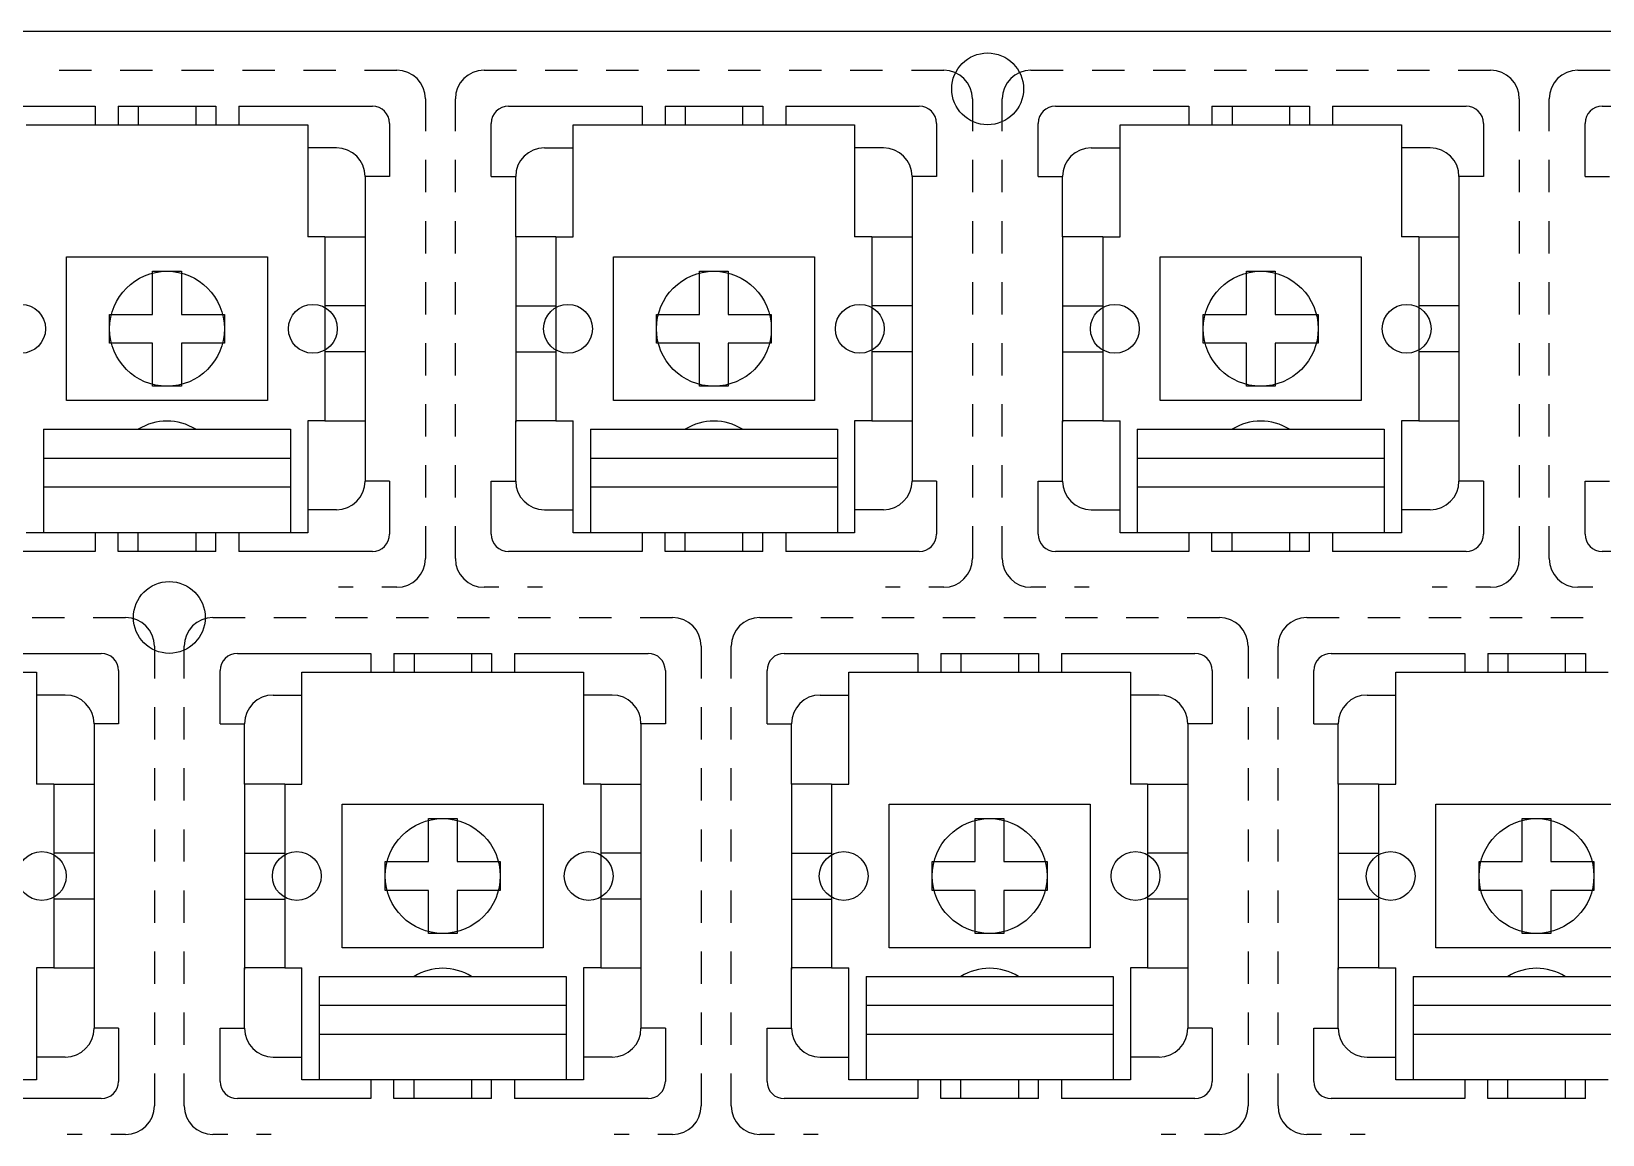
# Model space of a CAD drawing. Extents: x 0 to 386, y 0 to 144.
# Drawn here: x 70 to 124.7, y 58 to 96.4 of the extents above; entities that cross this region are included whole.
import ezdxf

# ---------------------------------------------------------------- set-up
doc = ezdxf.new("R2010")
doc.units = 0
for name, color, linetype in [('20', 30, 'CONTINUOUS'), ('21', 253, 'CONTINUOUS'), ('51', 253, 'CONTINUOUS')]:
    doc.layers.add(name, color=color, linetype=linetype)

msp = doc.modelspace()

# ---------------------------------------------------------------- linework, layer by layer
at = {"layer": '20'}
msp.add_line((385.6, 96.4), (0, 96.4), dxfattribs=at)
for centre, radius in [((103.29, 94.4), 1.25), ((74.72, 86.05), 2), ((93.76, 86.05), 2), ((112.8, 86.05), 2), ((69.64, 86.05), 0.85), ((79.8, 86.05), 0.85), ((88.68, 86.05), 0.85), ((98.84, 86.05), 0.85), ((107.72, 86.05), 0.85), ((117.88, 86.05), 0.85), ((74.8, 76), 1.25), ((84.32, 67), 2), ((103.36, 67), 2), ((122.4, 67), 2), ((70.36, 67), 0.85), ((79.24, 67), 0.85), ((89.4, 67), 0.85), ((98.28, 67), 0.85), ((108.44, 67), 0.85), ((117.32, 67), 0.85)]:
    msp.add_circle(centre, radius, dxfattribs=at)
at = {"layer": '21'}
for p, q in [((70.97, 95.05), (72.095, 95.05)), ((73.095, 95.05), (74.22, 95.05)), ((75.22, 95.05), (76.345, 95.05)), ((77.345, 95.05), (78.47, 95.05)), ((79.47, 95.05), (80.595, 95.05)), ((81.595, 95.05), (82.72, 95.05)), ((85.76, 95.05), (86.885, 95.05)), ((87.885, 95.05), (89.01, 95.05)), ((90.01, 95.05), (91.135, 95.05)), ((92.135, 95.05), (93.26, 95.05)), ((94.26, 95.05), (95.385, 95.05)), ((96.385, 95.05), (97.51, 95.05)), ((98.51, 95.05), (99.635, 95.05)), ((100.635, 95.05), (101.76, 95.05)), ((104.8, 95.05), (105.925, 95.05)), ((106.925, 95.05), (108.05, 95.05)), ((109.05, 95.05), (110.175, 95.05)), ((111.175, 95.05), (112.3, 95.05)), ((113.3, 95.05), (114.425, 95.05)), ((115.425, 95.05), (116.55, 95.05)), ((117.55, 95.05), (118.675, 95.05)), ((119.675, 95.05), (120.8, 95.05)), ((123.84, 95.05), (124.965, 95.05)), ((67.57, 93.8), (72.22, 93.8)), ((72.22, 93.8), (72.22, 93.15)), ((73.02, 93.8), (73.72, 93.8)), ((73.02, 93.8), (73.02, 93.15)), ((73.72, 93.8), (75.72, 93.8)), ((73.72, 93.8), (73.72, 93.15)), ((75.72, 93.8), (76.42, 93.8)), ((75.72, 93.8), (75.72, 93.15)), ((76.42, 93.8), (76.42, 93.15)), ((77.22, 93.8), (81.87, 93.8)), ((77.22, 93.8), (77.22, 93.15)), ((83.72, 94.05), (83.72, 92.925)), ((84.76, 92.925), (84.76, 94.05)), ((86.61, 93.8), (91.26, 93.8)), ((91.26, 93.8), (91.26, 93.15)), ((92.06, 93.8), (92.76, 93.8)), ((92.06, 93.8), (92.06, 93.15)), ((92.76, 93.8), (94.76, 93.8)), ((92.76, 93.8), (92.76, 93.15)), ((94.76, 93.8), (95.46, 93.8)), ((94.76, 93.8), (94.76, 93.15)), ((95.46, 93.8), (95.46, 93.15)), ((96.26, 93.8), (100.91, 93.8)), ((96.26, 93.8), (96.26, 93.15)), ((102.76, 94.05), (102.76, 92.925)), ((103.8, 92.925), (103.8, 94.05)), ((105.65, 93.8), (110.3, 93.8)), ((110.3, 93.8), (110.3, 93.15)), ((111.1, 93.8), (111.8, 93.8)), ((111.1, 93.8), (111.1, 93.15)), ((111.8, 93.8), (113.8, 93.8)), ((111.8, 93.8), (111.8, 93.15)), ((113.8, 93.8), (114.5, 93.8)), ((113.8, 93.8), (113.8, 93.15)), ((114.5, 93.8), (114.5, 93.15)), ((115.3, 93.8), (119.95, 93.8)), ((115.3, 93.8), (115.3, 93.15)), ((121.8, 94.05), (121.8, 92.925)), ((122.84, 92.925), (122.84, 94.05)), ((124.69, 93.8), (129.34, 93.8)), ((69.82, 93.15), (72.22, 93.15)), ((72.22, 93.15), (73.02, 93.15)), ((73.02, 93.15), (73.72, 93.15)), ((73.72, 93.15), (75.72, 93.15)), ((75.72, 93.15), (76.42, 93.15)), ((76.42, 93.15), (77.22, 93.15)), ((77.22, 93.15), (79.62, 93.15)), ((79.62, 93.15), (79.62, 92.35)), ((82.47, 93.2), (82.47, 91.35)), ((86.01, 91.35), (86.01, 93.2)), ((88.86, 93.15), (91.26, 93.15)), ((88.86, 92.35), (88.86, 93.15)), ((91.26, 93.15), (92.06, 93.15)), ((92.06, 93.15), (92.76, 93.15)), ((92.76, 93.15), (94.76, 93.15)), ((94.76, 93.15), (95.46, 93.15)), ((95.46, 93.15), (96.26, 93.15)), ((96.26, 93.15), (98.66, 93.15)), ((98.66, 93.15), (98.66, 92.35)), ((101.51, 93.2), (101.51, 91.35)), ((105.05, 91.35), (105.05, 93.2)), ((107.9, 93.15), (110.3, 93.15)), ((107.9, 92.35), (107.9, 93.15)), ((110.3, 93.15), (111.1, 93.15)), ((111.1, 93.15), (111.8, 93.15)), ((111.8, 93.15), (113.8, 93.15)), ((113.8, 93.15), (114.5, 93.15)), ((114.5, 93.15), (115.3, 93.15)), ((115.3, 93.15), (117.7, 93.15)), ((117.7, 93.15), (117.7, 92.35)), ((120.55, 93.2), (120.55, 91.35)), ((124.09, 91.35), (124.09, 93.2)), ((79.62, 92.35), (79.62, 89.25)), ((80.62, 92.35), (79.62, 92.35)), ((83.72, 91.925), (83.72, 90.8)), ((84.76, 90.8), (84.76, 91.925)), ((87.86, 92.35), (88.86, 92.35)), ((88.86, 89.25), (88.86, 92.35)), ((98.66, 92.35), (98.66, 89.25)), ((99.66, 92.35), (98.66, 92.35)), ((102.76, 91.925), (102.76, 90.8)), ((103.8, 90.8), (103.8, 91.925)), ((106.9, 92.35), (107.9, 92.35)), ((107.9, 89.25), (107.9, 92.35)), ((117.7, 92.35), (117.7, 89.25)), ((118.7, 92.35), (117.7, 92.35)), ((121.8, 91.925), (121.8, 90.8)), ((122.84, 90.8), (122.84, 91.925)), ((81.62, 91.35), (81.62, 89.25)), ((82.47, 91.35), (81.62, 91.35)), ((86.01, 91.35), (86.86, 91.35)), ((86.86, 89.25), (86.86, 91.35)), ((100.66, 91.35), (100.66, 89.25)), ((101.51, 91.35), (100.66, 91.35)), ((105.05, 91.35), (105.9, 91.35)), ((105.9, 89.25), (105.9, 91.35)), ((119.7, 91.35), (119.7, 89.25)), ((120.55, 91.35), (119.7, 91.35)), ((124.09, 91.35), (124.94, 91.35)), ((83.72, 89.8), (83.72, 88.675)), ((84.76, 88.675), (84.76, 89.8)), ((102.76, 89.8), (102.76, 88.675)), ((103.8, 88.675), (103.8, 89.8)), ((121.8, 89.8), (121.8, 88.675)), ((122.84, 88.675), (122.84, 89.8)), ((80.22, 89.25), (79.62, 89.25)), ((80.22, 89.25), (80.22, 86.95)), ((80.22, 89.25), (81.62, 89.25)), ((81.62, 89.25), (81.62, 86.85)), ((88.26, 89.25), (86.86, 89.25)), ((86.86, 89.25), (86.86, 86.85)), ((88.26, 89.25), (88.26, 86.95)), ((88.26, 89.25), (88.86, 89.25)), ((99.26, 89.25), (98.66, 89.25)), ((99.26, 89.25), (99.26, 86.95)), ((99.26, 89.25), (100.66, 89.25)), ((100.66, 89.25), (100.66, 86.85)), ((107.3, 89.25), (105.9, 89.25)), ((105.9, 89.25), (105.9, 86.85)), ((107.3, 89.25), (107.3, 86.95)), ((107.3, 89.25), (107.9, 89.25)), ((118.3, 89.25), (117.7, 89.25)), ((118.3, 89.25), (118.3, 86.95)), ((118.3, 89.25), (119.7, 89.25)), ((119.7, 89.25), (119.7, 86.85)), ((72.02, 88.55), (78.22, 88.55)), ((78.22, 88.55), (78.22, 83.55)), ((91.06, 88.55), (97.26, 88.55)), ((97.26, 88.55), (97.26, 83.55)), ((110.1, 88.55), (116.3, 88.55)), ((116.3, 88.55), (116.3, 83.55)), ((71.22, 83.55), (71.22, 87.55)), ((83.72, 87.675), (83.72, 86.55)), ((84.76, 86.55), (84.76, 87.675)), ((90.26, 83.55), (90.26, 87.55)), ((102.76, 87.675), (102.76, 86.55)), ((103.8, 86.55), (103.8, 87.675)), ((109.3, 83.55), (109.3, 87.55)), ((121.8, 87.675), (121.8, 86.55)), ((122.84, 86.55), (122.84, 87.675)), ((81.62, 86.85), (80.42, 86.85)), ((81.62, 86.85), (81.62, 85.25)), ((86.86, 86.85), (86.86, 85.25)), ((86.86, 86.85), (88.06, 86.85)), ((100.66, 86.85), (99.46, 86.85)), ((100.66, 86.85), (100.66, 85.25)), ((105.9, 86.85), (105.9, 85.25)), ((105.9, 86.85), (107.1, 86.85)), ((119.7, 86.85), (118.5, 86.85)), ((119.7, 86.85), (119.7, 85.25)), ((83.72, 85.55), (83.72, 84.425)), ((84.76, 84.425), (84.76, 85.55)), ((102.76, 85.55), (102.76, 84.425)), ((103.8, 84.425), (103.8, 85.55)), ((121.8, 85.55), (121.8, 84.425)), ((122.84, 84.425), (122.84, 85.55)), ((80.22, 85.15), (80.22, 82.85)), ((81.62, 85.25), (80.42, 85.25)), ((81.62, 85.25), (81.62, 82.85)), ((86.86, 85.25), (88.06, 85.25)), ((86.86, 85.25), (86.86, 82.8)), ((88.26, 85.15), (88.26, 82.85)), ((99.26, 85.15), (99.26, 82.85)), ((100.66, 85.25), (99.46, 85.25)), ((100.66, 85.25), (100.66, 82.85)), ((105.9, 85.25), (107.1, 85.25)), ((105.9, 85.25), (105.9, 82.8)), ((107.3, 85.15), (107.3, 82.85)), ((118.3, 85.15), (118.3, 82.85)), ((119.7, 85.25), (118.5, 85.25)), ((119.7, 85.25), (119.7, 82.85)), ((78.22, 83.55), (71.22, 83.55)), ((83.72, 83.425), (83.72, 82.3)), ((84.76, 82.3), (84.76, 83.425)), ((97.26, 83.55), (90.26, 83.55)), ((102.76, 83.425), (102.76, 82.3)), ((103.8, 82.3), (103.8, 83.425)), ((116.3, 83.55), (109.3, 83.55)), ((121.8, 83.425), (121.8, 82.3)), ((122.84, 82.3), (122.84, 83.425)), ((79.62, 82.85), (79.62, 79.75)), ((80.22, 82.85), (79.62, 82.85)), ((80.22, 82.85), (81.62, 82.85)), ((81.62, 82.85), (81.62, 80.75)), ((86.86, 82.8), (86.86, 82.85)), ((88.26, 82.85), (86.86, 82.85)), ((86.86, 80.75), (86.86, 82.8)), ((88.26, 82.85), (88.86, 82.85)), ((88.86, 79.75), (88.86, 82.85)), ((98.66, 82.85), (98.66, 79.75)), ((99.26, 82.85), (98.66, 82.85)), ((99.26, 82.85), (100.66, 82.85)), ((100.66, 82.85), (100.66, 80.75)), ((105.9, 82.8), (105.9, 82.85)), ((107.3, 82.85), (105.9, 82.85)), ((105.9, 80.75), (105.9, 82.8)), ((107.3, 82.85), (107.9, 82.85)), ((107.9, 79.75), (107.9, 82.85)), ((117.7, 82.85), (117.7, 79.75)), ((118.3, 82.85), (117.7, 82.85)), ((118.3, 82.85), (119.7, 82.85)), ((119.7, 82.85), (119.7, 80.75)), ((70.42, 82.55), (73.72, 82.55)), ((70.42, 82.55), (70.42, 81.55)), ((73.72, 82.55), (75.72, 82.55)), ((75.72, 82.55), (79.02, 82.55)), ((79.02, 82.55), (79.02, 81.55)), ((89.46, 82.55), (92.76, 82.55)), ((89.46, 82.55), (89.46, 81.55)), ((92.76, 82.55), (94.76, 82.55)), ((94.76, 82.55), (98.06, 82.55)), ((98.06, 82.55), (98.06, 81.55)), ((108.5, 82.55), (111.8, 82.55)), ((108.5, 82.55), (108.5, 81.55)), ((111.8, 82.55), (113.8, 82.55)), ((113.8, 82.55), (117.1, 82.55)), ((117.1, 82.55), (117.1, 81.55)), ((70.42, 81.55), (70.42, 80.55)), ((70.42, 81.55), (79.02, 81.55)), ((79.02, 81.55), (79.02, 80.55)), ((89.46, 81.55), (89.46, 80.55)), ((89.46, 81.55), (98.06, 81.55)), ((98.06, 81.55), (98.06, 80.55)), ((108.5, 81.55), (108.5, 80.55)), ((108.5, 81.55), (117.1, 81.55)), ((117.1, 81.55), (117.1, 80.55)), ((83.72, 81.3), (83.72, 80.175)), ((84.76, 80.175), (84.76, 81.3)), ((102.76, 81.3), (102.76, 80.175)), ((103.8, 80.175), (103.8, 81.3)), ((121.8, 81.3), (121.8, 80.175)), ((122.84, 80.175), (122.84, 81.3)), ((70.42, 80.55), (70.42, 78.95)), ((70.42, 80.55), (79.02, 80.55)), ((79.02, 80.55), (79.02, 78.95)), ((82.47, 80.75), (81.62, 80.75)), ((82.47, 80.75), (82.47, 78.9)), ((86.01, 78.9), (86.01, 80.75)), ((86.01, 80.75), (86.86, 80.75)), ((89.46, 80.55), (89.46, 78.95)), ((89.46, 80.55), (98.06, 80.55)), ((98.06, 80.55), (98.06, 78.95)), ((101.51, 80.75), (100.66, 80.75)), ((101.51, 80.75), (101.51, 78.9)), ((105.05, 78.9), (105.05, 80.75)), ((105.05, 80.75), (105.9, 80.75)), ((108.5, 80.55), (108.5, 78.95)), ((108.5, 80.55), (117.1, 80.55)), ((117.1, 80.55), (117.1, 78.95)), ((120.55, 80.75), (119.7, 80.75)), ((120.55, 80.75), (120.55, 78.9)), ((124.09, 78.9), (124.09, 80.75)), ((124.09, 80.75), (124.94, 80.75)), ((79.62, 79.75), (79.62, 78.95)), ((80.62, 79.75), (79.62, 79.75)), ((87.86, 79.75), (88.86, 79.75)), ((88.86, 78.95), (88.86, 79.75)), ((98.66, 79.75), (98.66, 78.95)), ((99.66, 79.75), (98.66, 79.75)), ((106.9, 79.75), (107.9, 79.75)), ((107.9, 78.95), (107.9, 79.75)), ((117.7, 79.75), (117.7, 78.95)), ((118.7, 79.75), (117.7, 79.75)), ((70.42, 78.95), (69.82, 78.95)), ((72.22, 78.95), (70.42, 78.95)), ((73.02, 78.95), (72.22, 78.95)), ((72.22, 78.95), (72.22, 78.3)), ((73.72, 78.95), (73.02, 78.95)), ((73.02, 78.3), (73.02, 78.95)), ((75.72, 78.95), (73.72, 78.95)), ((73.72, 78.3), (73.72, 78.95)), ((76.42, 78.95), (75.72, 78.95)), ((75.72, 78.95), (75.72, 78.3)), ((77.22, 78.95), (76.42, 78.95)), ((76.42, 78.3), (76.42, 78.95)), ((79.02, 78.95), (77.22, 78.95)), ((77.22, 78.95), (77.22, 78.3)), ((79.62, 78.95), (79.02, 78.95)), ((83.72, 79.175), (83.72, 78.05)), ((84.76, 78.05), (84.76, 79.175)), ((89.46, 78.95), (88.86, 78.95)), ((91.26, 78.95), (89.46, 78.95)), ((92.06, 78.95), (91.26, 78.95)), ((91.26, 78.95), (91.26, 78.3)), ((92.76, 78.95), (92.06, 78.95)), ((92.06, 78.3), (92.06, 78.95)), ((94.76, 78.95), (92.76, 78.95)), ((92.76, 78.3), (92.76, 78.95)), ((95.46, 78.95), (94.76, 78.95)), ((94.76, 78.95), (94.76, 78.3)), ((96.26, 78.95), (95.46, 78.95)), ((95.46, 78.3), (95.46, 78.95)), ((98.06, 78.95), (96.26, 78.95)), ((96.26, 78.95), (96.26, 78.3)), ((98.66, 78.95), (98.06, 78.95)), ((102.76, 79.175), (102.76, 78.05)), ((103.8, 78.05), (103.8, 79.175)), ((108.5, 78.95), (107.9, 78.95)), ((110.3, 78.95), (108.5, 78.95)), ((111.1, 78.95), (110.3, 78.95)), ((110.3, 78.95), (110.3, 78.3)), ((111.8, 78.95), (111.1, 78.95)), ((111.1, 78.3), (111.1, 78.95)), ((113.8, 78.95), (111.8, 78.95)), ((111.8, 78.3), (111.8, 78.95)), ((114.5, 78.95), (113.8, 78.95)), ((113.8, 78.95), (113.8, 78.3)), ((115.3, 78.95), (114.5, 78.95)), ((114.5, 78.3), (114.5, 78.95)), ((117.1, 78.95), (115.3, 78.95)), ((115.3, 78.95), (115.3, 78.3)), ((117.7, 78.95), (117.1, 78.95)), ((121.8, 79.175), (121.8, 78.05)), ((122.84, 78.05), (122.84, 79.175)), ((72.22, 78.3), (67.57, 78.3)), ((73.72, 78.3), (73.02, 78.3)), ((75.72, 78.3), (73.72, 78.3)), ((76.42, 78.3), (75.72, 78.3)), ((81.87, 78.3), (77.22, 78.3)), ((91.26, 78.3), (86.61, 78.3)), ((92.76, 78.3), (92.06, 78.3)), ((94.76, 78.3), (92.76, 78.3)), ((95.46, 78.3), (94.76, 78.3)), ((100.91, 78.3), (96.26, 78.3)), ((110.3, 78.3), (105.65, 78.3)), ((111.8, 78.3), (111.1, 78.3)), ((113.8, 78.3), (111.8, 78.3)), ((114.5, 78.3), (113.8, 78.3)), ((119.95, 78.3), (115.3, 78.3)), ((129.34, 78.3), (124.69, 78.3)), ((81.205, 77.05), (80.69, 77.05)), ((82.72, 77.05), (82.205, 77.05)), ((86.275, 77.05), (85.76, 77.05)), ((87.79, 77.05), (87.275, 77.05)), ((100.245, 77.05), (99.73, 77.05)), ((101.76, 77.05), (101.245, 77.05)), ((105.315, 77.05), (104.8, 77.05)), ((106.83, 77.05), (106.315, 77.05)), ((119.285, 77.05), (118.77, 77.05)), ((120.8, 77.05), (120.285, 77.05)), ((124.355, 77.05), (123.84, 77.05)), ((70.03, 76), (71.155, 76)), ((72.155, 76), (73.28, 76)), ((76.32, 76), (77.445, 76)), ((78.445, 76), (79.57, 76)), ((80.57, 76), (81.695, 76)), ((82.695, 76), (83.82, 76)), ((84.82, 76), (85.945, 76)), ((86.945, 76), (88.07, 76)), ((89.07, 76), (90.195, 76)), ((91.195, 76), (92.32, 76)), ((95.36, 76), (96.485, 76)), ((97.485, 76), (98.61, 76)), ((99.61, 76), (100.735, 76)), ((101.735, 76), (102.86, 76)), ((103.86, 76), (104.985, 76)), ((105.985, 76), (107.11, 76)), ((108.11, 76), (109.235, 76)), ((110.235, 76), (111.36, 76)), ((114.4, 76), (115.525, 76)), ((116.525, 76), (117.65, 76)), ((118.65, 76), (119.775, 76)), ((120.775, 76), (121.9, 76)), ((122.9, 76), (124.025, 76)), ((74.28, 75), (74.28, 73.875)), ((75.32, 73.875), (75.32, 75)), ((93.32, 75), (93.32, 73.875)), ((94.36, 73.875), (94.36, 75)), ((112.36, 75), (112.36, 73.875)), ((113.4, 73.875), (113.4, 75)), ((67.78, 74.75), (72.43, 74.75)), ((77.17, 74.75), (81.82, 74.75)), ((81.82, 74.75), (81.82, 74.1)), ((82.62, 74.75), (83.32, 74.75)), ((82.62, 74.75), (82.62, 74.1)), ((83.32, 74.75), (85.32, 74.75)), ((83.32, 74.75), (83.32, 74.1)), ((85.32, 74.75), (86.02, 74.75)), ((85.32, 74.75), (85.32, 74.1)), ((86.02, 74.75), (86.02, 74.1)), ((86.82, 74.75), (91.47, 74.75)), ((86.82, 74.75), (86.82, 74.1)), ((96.21, 74.75), (100.86, 74.75)), ((100.86, 74.75), (100.86, 74.1)), ((101.66, 74.75), (102.36, 74.75)), ((101.66, 74.75), (101.66, 74.1)), ((102.36, 74.75), (104.36, 74.75)), ((102.36, 74.75), (102.36, 74.1)), ((104.36, 74.75), (105.06, 74.75)), ((104.36, 74.75), (104.36, 74.1)), ((105.06, 74.75), (105.06, 74.1)), ((105.86, 74.75), (110.51, 74.75)), ((105.86, 74.75), (105.86, 74.1)), ((115.25, 74.75), (119.9, 74.75)), ((119.9, 74.75), (119.9, 74.1)), ((120.7, 74.75), (121.4, 74.75)), ((120.7, 74.75), (120.7, 74.1)), ((121.4, 74.75), (123.4, 74.75)), ((121.4, 74.75), (121.4, 74.1)), ((123.4, 74.75), (124.1, 74.75)), ((123.4, 74.75), (123.4, 74.1)), ((124.1, 74.75), (124.1, 74.1)), ((67.78, 74.1), (70.18, 74.1)), ((70.18, 74.1), (70.18, 73.3)), ((73.03, 74.15), (73.03, 72.3)), ((76.57, 72.3), (76.57, 74.15)), ((79.42, 74.1), (81.82, 74.1)), ((79.42, 73.3), (79.42, 74.1)), ((81.82, 74.1), (82.62, 74.1)), ((82.62, 74.1), (83.32, 74.1)), ((83.32, 74.1), (85.32, 74.1)), ((85.32, 74.1), (86.02, 74.1)), ((86.02, 74.1), (86.82, 74.1)), ((86.82, 74.1), (89.22, 74.1)), ((89.22, 74.1), (89.22, 73.3)), ((92.07, 74.15), (92.07, 72.3)), ((95.61, 72.3), (95.61, 74.15)), ((98.46, 74.1), (100.86, 74.1)), ((98.46, 73.3), (98.46, 74.1)), ((100.86, 74.1), (101.66, 74.1)), ((101.66, 74.1), (102.36, 74.1)), ((102.36, 74.1), (104.36, 74.1)), ((104.36, 74.1), (105.06, 74.1)), ((105.06, 74.1), (105.86, 74.1)), ((105.86, 74.1), (108.26, 74.1)), ((108.26, 74.1), (108.26, 73.3)), ((111.11, 74.15), (111.11, 72.3)), ((114.65, 72.3), (114.65, 74.15)), ((117.5, 74.1), (119.9, 74.1)), ((117.5, 73.3), (117.5, 74.1)), ((119.9, 74.1), (120.7, 74.1)), ((120.7, 74.1), (121.4, 74.1)), ((121.4, 74.1), (123.4, 74.1)), ((123.4, 74.1), (124.1, 74.1)), ((124.1, 74.1), (124.9, 74.1)), ((70.18, 73.3), (70.18, 70.2)), ((71.18, 73.3), (70.18, 73.3)), ((78.42, 73.3), (79.42, 73.3)), ((79.42, 70.2), (79.42, 73.3)), ((89.22, 73.3), (89.22, 70.2)), ((90.22, 73.3), (89.22, 73.3)), ((97.46, 73.3), (98.46, 73.3)), ((98.46, 70.2), (98.46, 73.3)), ((108.26, 73.3), (108.26, 70.2)), ((109.26, 73.3), (108.26, 73.3)), ((116.5, 73.3), (117.5, 73.3)), ((117.5, 70.2), (117.5, 73.3)), ((74.28, 72.875), (74.28, 71.75)), ((75.32, 71.75), (75.32, 72.875)), ((93.32, 72.875), (93.32, 71.75)), ((94.36, 71.75), (94.36, 72.875)), ((112.36, 72.875), (112.36, 71.75)), ((113.4, 71.75), (113.4, 72.875)), ((72.18, 72.3), (72.18, 70.2)), ((73.03, 72.3), (72.18, 72.3)), ((76.57, 72.3), (77.42, 72.3)), ((77.42, 70.2), (77.42, 72.3)), ((91.22, 72.3), (91.22, 70.2)), ((92.07, 72.3), (91.22, 72.3)), ((95.61, 72.3), (96.46, 72.3)), ((96.46, 70.2), (96.46, 72.3)), ((110.26, 72.3), (110.26, 70.2)), ((111.11, 72.3), (110.26, 72.3)), ((114.65, 72.3), (115.5, 72.3)), ((115.5, 70.2), (115.5, 72.3)), ((74.28, 70.75), (74.28, 69.625)), ((75.32, 69.625), (75.32, 70.75)), ((93.32, 70.75), (93.32, 69.625)), ((94.36, 69.625), (94.36, 70.75)), ((112.36, 70.75), (112.36, 69.625)), ((113.4, 69.625), (113.4, 70.75)), ((70.78, 70.2), (70.18, 70.2)), ((70.78, 70.2), (70.78, 67.9)), ((70.78, 70.2), (72.18, 70.2)), ((72.18, 70.2), (72.18, 67.8)), ((78.82, 70.2), (77.42, 70.2)), ((77.42, 70.2), (77.42, 67.8)), ((78.82, 70.2), (78.82, 67.9)), ((78.82, 70.2), (79.42, 70.2)), ((89.82, 70.2), (89.22, 70.2)), ((89.82, 70.2), (89.82, 67.9)), ((89.82, 70.2), (91.22, 70.2)), ((91.22, 70.2), (91.22, 67.8)), ((97.86, 70.2), (96.46, 70.2)), ((96.46, 70.2), (96.46, 67.8)), ((97.86, 70.2), (97.86, 67.9)), ((97.86, 70.2), (98.46, 70.2)), ((108.86, 70.2), (108.26, 70.2)), ((108.86, 70.2), (108.86, 67.9)), ((108.86, 70.2), (110.26, 70.2)), ((110.26, 70.2), (110.26, 67.8)), ((116.9, 70.2), (115.5, 70.2)), ((115.5, 70.2), (115.5, 67.8)), ((116.9, 70.2), (116.9, 67.9)), ((116.9, 70.2), (117.5, 70.2)), ((81.62, 69.5), (87.82, 69.5)), ((87.82, 69.5), (87.82, 64.5)), ((100.66, 69.5), (106.86, 69.5)), ((106.86, 69.5), (106.86, 64.5)), ((119.7, 69.5), (125.9, 69.5)), ((74.28, 68.625), (74.28, 67.5)), ((75.32, 67.5), (75.32, 68.625)), ((80.82, 64.5), (80.82, 68.5)), ((93.32, 68.625), (93.32, 67.5)), ((94.36, 67.5), (94.36, 68.625)), ((99.86, 64.5), (99.86, 68.5)), ((112.36, 68.625), (112.36, 67.5)), ((113.4, 67.5), (113.4, 68.625)), ((118.9, 64.5), (118.9, 68.5)), ((72.18, 67.8), (70.98, 67.8)), ((72.18, 67.8), (72.18, 66.2)), ((77.42, 67.8), (77.42, 66.2)), ((77.42, 67.8), (78.62, 67.8)), ((91.22, 67.8), (90.02, 67.8)), ((91.22, 67.8), (91.22, 66.2)), ((96.46, 67.8), (96.46, 66.2)), ((96.46, 67.8), (97.66, 67.8)), ((110.26, 67.8), (109.06, 67.8)), ((110.26, 67.8), (110.26, 66.2)), ((115.5, 67.8), (115.5, 66.2)), ((115.5, 67.8), (116.7, 67.8)), ((72.18, 66.2), (70.98, 66.2)), ((72.18, 66.2), (72.18, 63.8)), ((74.28, 66.5), (74.28, 65.375)), ((75.32, 65.375), (75.32, 66.5)), ((77.42, 66.2), (78.62, 66.2)), ((77.42, 66.2), (77.42, 63.75)), ((91.22, 66.2), (90.02, 66.2)), ((91.22, 66.2), (91.22, 63.8)), ((93.32, 66.5), (93.32, 65.375)), ((94.36, 65.375), (94.36, 66.5)), ((96.46, 66.2), (97.66, 66.2)), ((96.46, 66.2), (96.46, 63.75)), ((110.26, 66.2), (109.06, 66.2)), ((110.26, 66.2), (110.26, 63.8)), ((112.36, 66.5), (112.36, 65.375)), ((113.4, 65.375), (113.4, 66.5)), ((115.5, 66.2), (116.7, 66.2)), ((115.5, 66.2), (115.5, 63.75)), ((70.78, 66.1), (70.78, 63.8)), ((78.82, 66.1), (78.82, 63.8)), ((89.82, 66.1), (89.82, 63.8)), ((97.86, 66.1), (97.86, 63.8)), ((108.86, 66.1), (108.86, 63.8)), ((116.9, 66.1), (116.9, 63.8)), ((74.28, 64.375), (74.28, 63.25)), ((75.32, 63.25), (75.32, 64.375)), ((87.82, 64.5), (80.82, 64.5)), ((93.32, 64.375), (93.32, 63.25)), ((94.36, 63.25), (94.36, 64.375)), ((106.86, 64.5), (99.86, 64.5)), ((112.36, 64.375), (112.36, 63.25)), ((113.4, 63.25), (113.4, 64.375)), ((125.9, 64.5), (118.9, 64.5)), ((70.18, 63.8), (70.18, 60.7)), ((70.78, 63.8), (70.18, 63.8)), ((70.78, 63.8), (72.18, 63.8)), ((72.18, 63.8), (72.18, 61.7)), ((77.42, 63.75), (77.42, 63.8)), ((78.82, 63.8), (77.42, 63.8)), ((77.42, 61.7), (77.42, 63.75)), ((78.82, 63.8), (79.42, 63.8)), ((79.42, 60.7), (79.42, 63.8)), ((80.02, 63.5), (83.32, 63.5)), ((80.02, 63.5), (80.02, 62.5)), ((83.32, 63.5), (85.32, 63.5)), ((85.32, 63.5), (88.62, 63.5)), ((88.62, 63.5), (88.62, 62.5)), ((89.22, 63.8), (89.22, 60.7)), ((89.82, 63.8), (89.22, 63.8)), ((89.82, 63.8), (91.22, 63.8)), ((91.22, 63.8), (91.22, 61.7)), ((96.46, 63.75), (96.46, 63.8)), ((97.86, 63.8), (96.46, 63.8)), ((96.46, 61.7), (96.46, 63.75)), ((97.86, 63.8), (98.46, 63.8)), ((98.46, 60.7), (98.46, 63.8)), ((99.06, 63.5), (102.36, 63.5)), ((99.06, 63.5), (99.06, 62.5)), ((102.36, 63.5), (104.36, 63.5)), ((104.36, 63.5), (107.66, 63.5)), ((107.66, 63.5), (107.66, 62.5)), ((108.26, 63.8), (108.26, 60.7)), ((108.86, 63.8), (108.26, 63.8)), ((108.86, 63.8), (110.26, 63.8)), ((110.26, 63.8), (110.26, 61.7)), ((115.5, 63.75), (115.5, 63.8)), ((116.9, 63.8), (115.5, 63.8)), ((115.5, 61.7), (115.5, 63.75)), ((116.9, 63.8), (117.5, 63.8)), ((117.5, 60.7), (117.5, 63.8)), ((118.1, 63.5), (121.4, 63.5)), ((118.1, 63.5), (118.1, 62.5)), ((121.4, 63.5), (123.4, 63.5)), ((123.4, 63.5), (126.7, 63.5)), ((80.02, 62.5), (80.02, 61.5)), ((80.02, 62.5), (88.62, 62.5)), ((88.62, 62.5), (88.62, 61.5)), ((99.06, 62.5), (99.06, 61.5)), ((99.06, 62.5), (107.66, 62.5)), ((107.66, 62.5), (107.66, 61.5)), ((118.1, 62.5), (118.1, 61.5)), ((118.1, 62.5), (126.7, 62.5)), ((74.28, 62.25), (74.28, 61.125)), ((75.32, 61.125), (75.32, 62.25)), ((93.32, 62.25), (93.32, 61.125)), ((94.36, 61.125), (94.36, 62.25)), ((112.36, 62.25), (112.36, 61.125)), ((113.4, 61.125), (113.4, 62.25)), ((73.03, 61.7), (72.18, 61.7)), ((73.03, 61.7), (73.03, 59.85)), ((76.57, 59.85), (76.57, 61.7)), ((76.57, 61.7), (77.42, 61.7)), ((80.02, 61.5), (80.02, 59.9)), ((80.02, 61.5), (88.62, 61.5)), ((88.62, 61.5), (88.62, 59.9)), ((92.07, 61.7), (91.22, 61.7)), ((92.07, 61.7), (92.07, 59.85)), ((95.61, 59.85), (95.61, 61.7)), ((95.61, 61.7), (96.46, 61.7)), ((99.06, 61.5), (99.06, 59.9)), ((99.06, 61.5), (107.66, 61.5)), ((107.66, 61.5), (107.66, 59.9)), ((111.11, 61.7), (110.26, 61.7)), ((111.11, 61.7), (111.11, 59.85)), ((114.65, 59.85), (114.65, 61.7)), ((114.65, 61.7), (115.5, 61.7)), ((118.1, 61.5), (118.1, 59.9)), ((118.1, 61.5), (126.7, 61.5)), ((70.18, 60.7), (70.18, 59.9)), ((71.18, 60.7), (70.18, 60.7)), ((78.42, 60.7), (79.42, 60.7)), ((79.42, 59.9), (79.42, 60.7)), ((89.22, 60.7), (89.22, 59.9)), ((90.22, 60.7), (89.22, 60.7)), ((97.46, 60.7), (98.46, 60.7)), ((98.46, 59.9), (98.46, 60.7)), ((108.26, 60.7), (108.26, 59.9)), ((109.26, 60.7), (108.26, 60.7)), ((116.5, 60.7), (117.5, 60.7)), ((117.5, 59.9), (117.5, 60.7)), ((70.18, 59.9), (69.58, 59.9)), ((74.28, 60.125), (74.28, 59)), ((75.32, 59), (75.32, 60.125)), ((80.02, 59.9), (79.42, 59.9)), ((81.82, 59.9), (80.02, 59.9)), ((82.62, 59.9), (81.82, 59.9)), ((81.82, 59.9), (81.82, 59.25)), ((83.32, 59.9), (82.62, 59.9)), ((82.62, 59.25), (82.62, 59.9)), ((85.32, 59.9), (83.32, 59.9)), ((83.32, 59.25), (83.32, 59.9)), ((86.02, 59.9), (85.32, 59.9)), ((85.32, 59.9), (85.32, 59.25)), ((86.82, 59.9), (86.02, 59.9)), ((86.02, 59.25), (86.02, 59.9)), ((88.62, 59.9), (86.82, 59.9)), ((86.82, 59.9), (86.82, 59.25)), ((89.22, 59.9), (88.62, 59.9)), ((93.32, 60.125), (93.32, 59)), ((94.36, 59), (94.36, 60.125)), ((99.06, 59.9), (98.46, 59.9)), ((100.86, 59.9), (99.06, 59.9)), ((101.66, 59.9), (100.86, 59.9)), ((100.86, 59.9), (100.86, 59.25)), ((102.36, 59.9), (101.66, 59.9)), ((101.66, 59.25), (101.66, 59.9)), ((104.36, 59.9), (102.36, 59.9)), ((102.36, 59.25), (102.36, 59.9)), ((105.06, 59.9), (104.36, 59.9)), ((104.36, 59.9), (104.36, 59.25)), ((105.86, 59.9), (105.06, 59.9)), ((105.06, 59.25), (105.06, 59.9)), ((107.66, 59.9), (105.86, 59.9)), ((105.86, 59.9), (105.86, 59.25)), ((108.26, 59.9), (107.66, 59.9)), ((112.36, 60.125), (112.36, 59)), ((113.4, 59), (113.4, 60.125)), ((118.1, 59.9), (117.5, 59.9)), ((119.9, 59.9), (118.1, 59.9)), ((120.7, 59.9), (119.9, 59.9)), ((119.9, 59.9), (119.9, 59.25)), ((121.4, 59.9), (120.7, 59.9)), ((120.7, 59.25), (120.7, 59.9)), ((123.4, 59.9), (121.4, 59.9)), ((121.4, 59.25), (121.4, 59.9)), ((124.1, 59.9), (123.4, 59.9)), ((123.4, 59.9), (123.4, 59.25)), ((124.9, 59.9), (124.1, 59.9)), ((124.1, 59.25), (124.1, 59.9)), ((72.43, 59.25), (67.78, 59.25)), ((81.82, 59.25), (77.17, 59.25)), ((83.32, 59.25), (82.62, 59.25)), ((85.32, 59.25), (83.32, 59.25)), ((86.02, 59.25), (85.32, 59.25)), ((91.47, 59.25), (86.82, 59.25)), ((100.86, 59.25), (96.21, 59.25)), ((102.36, 59.25), (101.66, 59.25)), ((104.36, 59.25), (102.36, 59.25)), ((105.06, 59.25), (104.36, 59.25)), ((110.51, 59.25), (105.86, 59.25)), ((119.9, 59.25), (115.25, 59.25)), ((121.4, 59.25), (120.7, 59.25)), ((123.4, 59.25), (121.4, 59.25)), ((124.1, 59.25), (123.4, 59.25)), ((71.765, 58), (71.25, 58)), ((73.28, 58), (72.765, 58)), ((76.835, 58), (76.32, 58)), ((78.35, 58), (77.835, 58)), ((90.805, 58), (90.29, 58)), ((92.32, 58), (91.805, 58)), ((95.875, 58), (95.36, 58)), ((97.39, 58), (96.875, 58)), ((109.845, 58), (109.33, 58)), ((111.36, 58), (110.845, 58)), ((114.915, 58), (114.4, 58)), ((116.43, 58), (115.915, 58))]:
    msp.add_line(p, q, dxfattribs=at)
for centre, radius, start, end in [((82.72, 94.05), 1, 0, 90), ((85.76, 94.05), 1, 90, 180), ((101.76, 94.05), 1, 0, 90), ((104.8, 94.05), 1, 90, 180), ((120.8, 94.05), 1, 0, 90), ((123.84, 94.05), 1, 90, 180), ((81.87, 93.2), 0.6, 0, 90), ((86.61, 93.2), 0.6, 90, 180), ((100.91, 93.2), 0.6, 0, 90), ((105.65, 93.2), 0.6, 90, 180), ((119.95, 93.2), 0.6, 0, 90), ((124.69, 93.2), 0.6, 90, 180), ((80.62, 91.35), 1, 0, 90), ((87.86, 91.35), 1, 90, 180), ((99.66, 91.35), 1, 0, 90), ((106.9, 91.35), 1, 90, 180), ((118.7, 91.35), 1, 0, 90), ((74.72, 80.95), 1.8868, 57.9946, 122.0054), ((93.76, 80.95), 1.8868, 57.9946, 122.0054), ((112.8, 80.95), 1.8868, 57.9946, 122.0054), ((80.62, 80.75), 1, 270, 0), ((87.86, 80.75), 1, 180, 270), ((99.66, 80.75), 1, 270, 0), ((106.9, 80.75), 1, 180, 270), ((118.7, 80.75), 1, 270, 0), ((81.87, 78.9), 0.6, 270, 0), ((86.61, 78.9), 0.6, 180, 270), ((100.91, 78.9), 0.6, 270, 0), ((105.65, 78.9), 0.6, 180, 270), ((119.95, 78.9), 0.6, 270, 0), ((124.69, 78.9), 0.6, 180, 270), ((82.72, 78.05), 1, 270, 0), ((85.76, 78.05), 1, 180, 270), ((101.76, 78.05), 1, 270, 0), ((104.8, 78.05), 1, 180, 270), ((120.8, 78.05), 1, 270, 0), ((123.84, 78.05), 1, 180, 270), ((73.28, 75), 1, 0, 90), ((76.32, 75), 1, 90, 180), ((92.32, 75), 1, 0, 90), ((95.36, 75), 1, 90, 180), ((111.36, 75), 1, 0, 90), ((114.4, 75), 1, 90, 180), ((72.43, 74.15), 0.6, 0, 90), ((77.17, 74.15), 0.6, 90, 180), ((91.47, 74.15), 0.6, 0, 90), ((96.21, 74.15), 0.6, 90, 180), ((110.51, 74.15), 0.6, 0, 90), ((115.25, 74.15), 0.6, 90, 180), ((71.18, 72.3), 1, 0, 90), ((78.42, 72.3), 1, 90, 180), ((90.22, 72.3), 1, 0, 90), ((97.46, 72.3), 1, 90, 180), ((109.26, 72.3), 1, 0, 90), ((116.5, 72.3), 1, 90, 180), ((84.32, 61.9), 1.8868, 57.9946, 122.0054), ((103.36, 61.9), 1.8868, 57.9946, 122.0054), ((122.4, 61.9), 1.8868, 57.9946, 122.0054), ((71.18, 61.7), 1, 270, 0), ((78.42, 61.7), 1, 180, 270), ((90.22, 61.7), 1, 270, 0), ((97.46, 61.7), 1, 180, 270), ((109.26, 61.7), 1, 270, 0), ((116.5, 61.7), 1, 180, 270), ((72.43, 59.85), 0.6, 270, 0), ((77.17, 59.85), 0.6, 180, 270), ((91.47, 59.85), 0.6, 270, 0), ((96.21, 59.85), 0.6, 180, 270), ((110.51, 59.85), 0.6, 270, 0), ((115.25, 59.85), 0.6, 180, 270), ((73.28, 59), 1, 270, 0), ((76.32, 59), 1, 180, 270), ((92.32, 59), 1, 270, 0), ((95.36, 59), 1, 180, 270), ((111.36, 59), 1, 270, 0), ((114.4, 59), 1, 180, 270)]:
    msp.add_arc(centre, radius, start, end, dxfattribs=at)
at = {"layer": '51'}
for p, q in [((71.22, 87.55), (71.22, 88.55)), ((71.22, 88.55), (72.02, 88.55)), ((90.26, 87.55), (90.26, 88.55)), ((90.26, 88.55), (91.06, 88.55)), ((109.3, 87.55), (109.3, 88.55)), ((109.3, 88.55), (110.1, 88.55)), ((74.22, 88.05), (75.22, 88.05)), ((74.22, 86.55), (74.22, 88.05)), ((75.22, 88.05), (75.22, 86.55)), ((93.26, 88.05), (94.26, 88.05)), ((93.26, 86.55), (93.26, 88.05)), ((94.26, 88.05), (94.26, 86.55)), ((112.3, 88.05), (113.3, 88.05)), ((112.3, 86.55), (112.3, 88.05)), ((113.3, 88.05), (113.3, 86.55)), ((72.72, 85.55), (72.72, 86.55)), ((72.72, 86.55), (74.22, 86.55)), ((75.22, 86.55), (76.72, 86.55)), ((76.72, 86.55), (76.72, 85.55)), ((80.22, 86.95), (80.22, 86.85)), ((80.22, 86.85), (80.22, 85.25)), ((80.42, 86.85), (80.22, 86.85)), ((88.06, 86.85), (88.26, 86.85)), ((88.26, 86.95), (88.26, 86.85)), ((88.26, 86.85), (88.26, 85.25)), ((91.76, 85.55), (91.76, 86.55)), ((91.76, 86.55), (93.26, 86.55)), ((94.26, 86.55), (95.76, 86.55)), ((95.76, 86.55), (95.76, 85.55)), ((99.26, 86.95), (99.26, 86.85)), ((99.26, 86.85), (99.26, 85.25)), ((99.46, 86.85), (99.26, 86.85)), ((107.1, 86.85), (107.3, 86.85)), ((107.3, 86.95), (107.3, 86.85)), ((107.3, 86.85), (107.3, 85.25)), ((110.8, 85.55), (110.8, 86.55)), ((110.8, 86.55), (112.3, 86.55)), ((113.3, 86.55), (114.8, 86.55)), ((114.8, 86.55), (114.8, 85.55)), ((118.3, 86.95), (118.3, 86.85)), ((118.3, 86.85), (118.3, 85.25)), ((118.5, 86.85), (118.3, 86.85)), ((74.22, 85.55), (72.72, 85.55)), ((74.22, 84.05), (74.22, 85.55)), ((76.72, 85.55), (75.22, 85.55)), ((75.22, 85.55), (75.22, 84.05)), ((93.26, 85.55), (91.76, 85.55)), ((93.26, 84.05), (93.26, 85.55)), ((95.76, 85.55), (94.26, 85.55)), ((94.26, 85.55), (94.26, 84.05)), ((112.3, 85.55), (110.8, 85.55)), ((112.3, 84.05), (112.3, 85.55)), ((114.8, 85.55), (113.3, 85.55)), ((113.3, 85.55), (113.3, 84.05)), ((80.22, 85.25), (80.22, 85.15)), ((80.42, 85.25), (80.22, 85.25)), ((88.06, 85.25), (88.26, 85.25)), ((88.26, 85.25), (88.26, 85.15)), ((99.26, 85.25), (99.26, 85.15)), ((99.46, 85.25), (99.26, 85.25)), ((107.1, 85.25), (107.3, 85.25)), ((107.3, 85.25), (107.3, 85.15)), ((118.3, 85.25), (118.3, 85.15)), ((118.5, 85.25), (118.3, 85.25)), ((75.22, 84.05), (74.22, 84.05)), ((94.26, 84.05), (93.26, 84.05)), ((113.3, 84.05), (112.3, 84.05)), ((80.82, 68.5), (80.82, 69.5)), ((80.82, 69.5), (81.62, 69.5)), ((99.86, 68.5), (99.86, 69.5)), ((99.86, 69.5), (100.66, 69.5)), ((118.9, 68.5), (118.9, 69.5)), ((118.9, 69.5), (119.7, 69.5)), ((83.82, 69), (84.82, 69)), ((83.82, 67.5), (83.82, 69)), ((84.82, 69), (84.82, 67.5)), ((102.86, 69), (103.86, 69)), ((102.86, 67.5), (102.86, 69)), ((103.86, 69), (103.86, 67.5)), ((121.9, 69), (122.9, 69)), ((121.9, 67.5), (121.9, 69)), ((122.9, 69), (122.9, 67.5)), ((70.78, 67.9), (70.78, 67.8)), ((78.82, 67.9), (78.82, 67.8)), ((89.82, 67.9), (89.82, 67.8)), ((97.86, 67.9), (97.86, 67.8)), ((108.86, 67.9), (108.86, 67.8)), ((116.9, 67.9), (116.9, 67.8)), ((70.78, 67.8), (70.78, 66.2)), ((70.98, 67.8), (70.78, 67.8)), ((78.62, 67.8), (78.82, 67.8)), ((78.82, 67.8), (78.82, 66.2)), ((82.32, 66.5), (82.32, 67.5)), ((82.32, 67.5), (83.82, 67.5)), ((84.82, 67.5), (86.32, 67.5)), ((86.32, 67.5), (86.32, 66.5)), ((89.82, 67.8), (89.82, 66.2)), ((90.02, 67.8), (89.82, 67.8)), ((97.66, 67.8), (97.86, 67.8)), ((97.86, 67.8), (97.86, 66.2)), ((101.36, 66.5), (101.36, 67.5)), ((101.36, 67.5), (102.86, 67.5)), ((103.86, 67.5), (105.36, 67.5)), ((105.36, 67.5), (105.36, 66.5)), ((108.86, 67.8), (108.86, 66.2)), ((109.06, 67.8), (108.86, 67.8)), ((116.7, 67.8), (116.9, 67.8)), ((116.9, 67.8), (116.9, 66.2)), ((120.4, 66.5), (120.4, 67.5)), ((120.4, 67.5), (121.9, 67.5)), ((122.9, 67.5), (124.4, 67.5)), ((124.4, 67.5), (124.4, 66.5)), ((70.78, 66.2), (70.78, 66.1)), ((70.98, 66.2), (70.78, 66.2)), ((78.62, 66.2), (78.82, 66.2)), ((78.82, 66.2), (78.82, 66.1)), ((83.82, 66.5), (82.32, 66.5)), ((83.82, 65), (83.82, 66.5)), ((86.32, 66.5), (84.82, 66.5)), ((84.82, 66.5), (84.82, 65)), ((89.82, 66.2), (89.82, 66.1)), ((90.02, 66.2), (89.82, 66.2)), ((97.66, 66.2), (97.86, 66.2)), ((97.86, 66.2), (97.86, 66.1)), ((102.86, 66.5), (101.36, 66.5)), ((102.86, 65), (102.86, 66.5)), ((105.36, 66.5), (103.86, 66.5)), ((103.86, 66.5), (103.86, 65)), ((108.86, 66.2), (108.86, 66.1)), ((109.06, 66.2), (108.86, 66.2)), ((116.7, 66.2), (116.9, 66.2)), ((116.9, 66.2), (116.9, 66.1)), ((121.9, 66.5), (120.4, 66.5)), ((121.9, 65), (121.9, 66.5)), ((124.4, 66.5), (122.9, 66.5)), ((122.9, 66.5), (122.9, 65)), ((84.82, 65), (83.82, 65)), ((103.86, 65), (102.86, 65)), ((122.9, 65), (121.9, 65))]:
    msp.add_line(p, q, dxfattribs=at)

doc.saveas('drawing.dxf')
